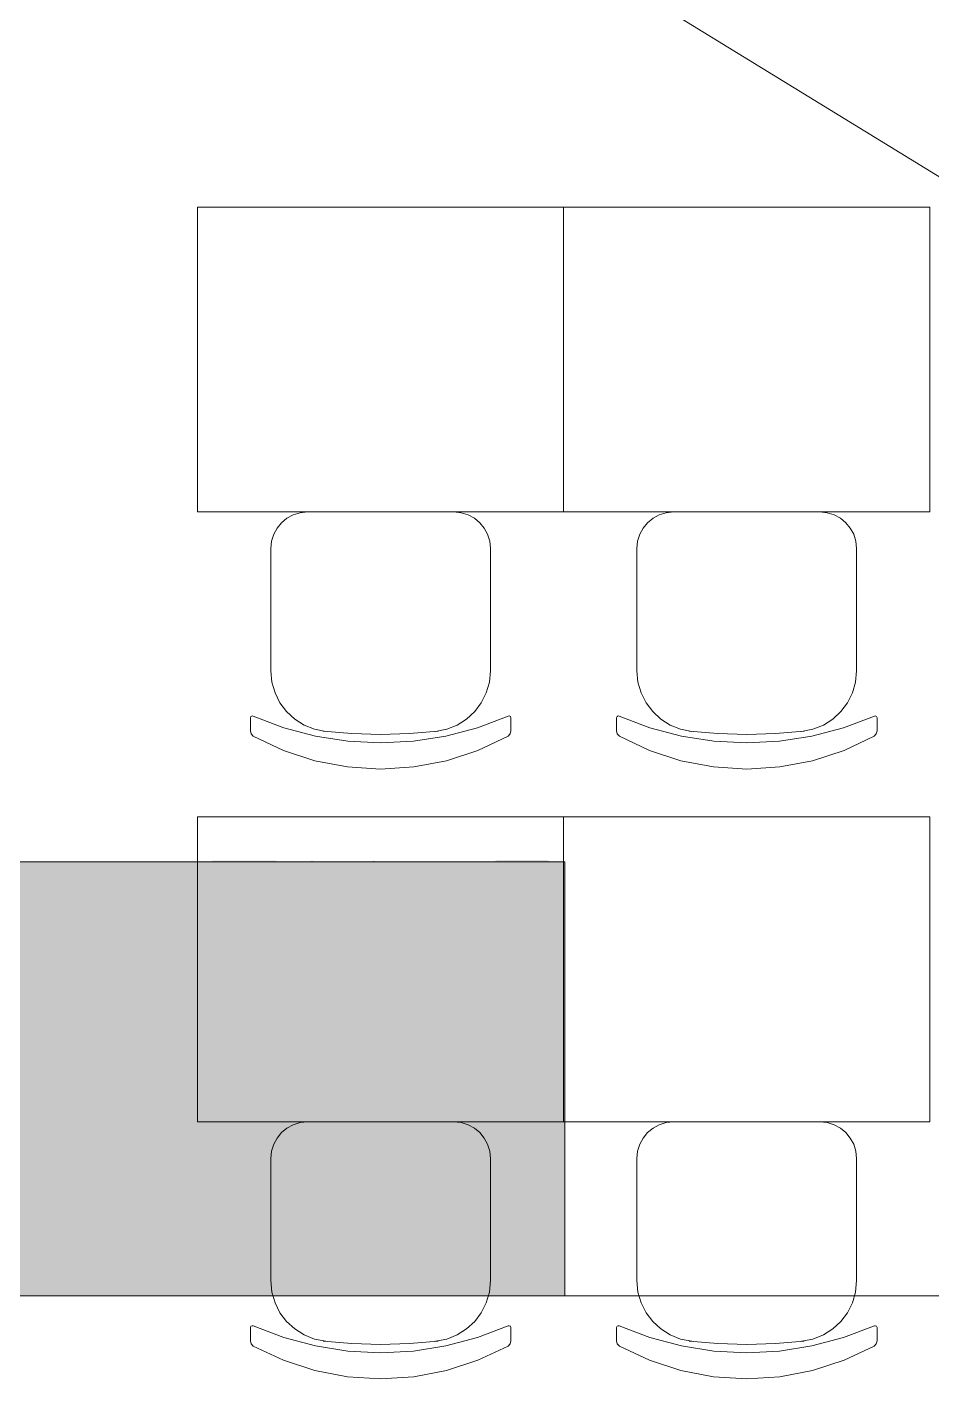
# Model space of a CAD drawing. Header units: millimetres. Extents: x 0 to 1189, y 0 to 841.
# Drawn here: x 275.72 to 290.56, y 608.54 to 630.71 of the extents above; entities that cross this region are included whole.
import ezdxf

# ---------------------------------------------------------------- set-up
doc = ezdxf.new("R2010")
doc.units = ezdxf.units.MM

msp = doc.modelspace()

# ---------------------------------------------------------------- hatches: boundary and pattern name
at = {"true_color": 0xffffff}
h = msp.add_hatch(color=7, dxfattribs=at)
h.dxf.hatch_style = 2
h.paths.add_polyline_path([(252.994387, 617.022713), (284.537435, 617.022713), (284.537435, 609.905702), (252.994387, 609.905702)])
at = {"true_color": 0x0077b0}
h = msp.add_hatch(color=144, dxfattribs=at)
h.dxf.hatch_style = 2
h.paths.add_polyline_path([(278.779095, 617.041117), (279.789472, 617.041117), (279.863197, 617.015554), (279.88814, 616.939142), (279.88814, 615.121785), (279.863197, 615.047027), (279.789472, 615.023118), (279.71306, 615.047027), (279.687497, 615.121785), (279.687497, 616.837719), (278.880518, 616.837719), (278.880518, 615.121785), (278.855231, 615.047027), (278.779095, 615.023118), (278.702958, 615.047027), (278.677671, 615.121785), (278.677671, 616.939142), (278.702958, 617.015554)])
h = msp.add_hatch(color=144, dxfattribs=at)
h.dxf.hatch_style = 2
h.paths.add_polyline_path([(280.292975, 615.121785), (280.292975, 616.939142), (280.318262, 617.015554), (280.394399, 617.041117), (280.470536, 617.015554), (280.495823, 616.939142), (280.495823, 616.233587), (281.302802, 616.233587), (281.302802, 616.939142), (281.328364, 617.015554), (281.404777, 617.041117), (281.478502, 617.015554), (281.503444, 616.939142), (281.503444, 615.121785), (281.478502, 615.047027), (281.404777, 615.023118), (281.328364, 615.047027), (281.302802, 615.121785), (281.302802, 616.030739), (280.495823, 616.030739), (280.495823, 615.121785), (280.470536, 615.047027), (280.394399, 615.023118), (280.318262, 615.047027)])
h = msp.add_hatch(color=144, dxfattribs=at)
h.dxf.hatch_style = 2
h.paths.add_polyline_path([(284.115761, 616.843231), (283.531472, 616.843231), (283.531472, 616.730783), (283.506874, 616.656782), (283.435561, 616.631564), (283.357013, 616.657127), (283.331381, 616.733539), (283.334137, 616.945206), (283.359424, 617.021342), (283.435561, 617.046629), (284.243091, 617.046629), (284.316954, 617.021687), (284.344515, 616.947962), (284.339003, 616.922606), (283.935513, 615.104698), (283.903198, 615.046269), (283.83905, 615.025874), (283.763121, 615.051368), (283.737627, 615.127298), (283.737627, 615.149897)])
h = msp.add_hatch(color=144, dxfattribs=at)
h.dxf.hatch_style = 2
h.paths.add_polyline_path([(282.816683, 615.525275), (282.009703, 615.525275), (281.933567, 615.550838), (281.90828, 615.62725), (281.933567, 615.703387), (282.009703, 615.728674), (282.816683, 615.728674), (282.892819, 615.703387), (282.918106, 615.62725), (282.892819, 615.550838)])
h = msp.add_hatch(color=144, dxfattribs=at)
h.dxf.hatch_style = 2
h.paths.add_polyline_path([(275.849594, 612.533449), (275.849594, 613.747225), (275.874881, 613.82095), (275.951017, 613.845893), (276.45593, 613.845893), (276.610202, 613.816541), (276.740909, 613.730138), (276.82993, 613.599086), (276.85942, 613.442403), (276.85942, 612.533449), (276.834133, 612.458691), (276.757996, 612.434782), (276.68186, 612.458691), (276.656573, 612.533449), (276.656573, 613.442403), (276.642034, 613.520538), (276.599798, 613.586271), (276.534479, 613.629265), (276.45593, 613.642494), (276.052441, 613.642494), (276.052441, 612.533449), (276.027154, 612.458691), (275.951017, 612.434782), (275.874881, 612.458691)])
h = msp.add_hatch(color=144, dxfattribs=at)
h.paths.add_polyline_path([(277.263995, 613.747225), (277.289282, 613.82095), (277.365419, 613.845893), (277.870332, 613.845893), (278.02667, 613.816541), (278.15531, 613.730138), (278.244331, 613.599086), (278.273821, 613.442403), (278.273821, 612.838271), (278.244331, 612.681588), (278.15531, 612.550537), (278.02667, 612.463101), (277.870332, 612.434782), (277.466842, 612.434782), (277.466842, 611.926561), (277.441555, 611.853043), (277.365419, 611.827894), (277.289282, 611.853043), (277.263995, 611.926561)])
h.paths.add_polyline_path([(277.466842, 613.642494), (277.466842, 612.635424), (277.870332, 612.635424), (277.947502, 612.650031), (278.011443, 612.694404), (278.056091, 612.760137), (278.070974, 612.838271), (278.070974, 613.442403), (278.056436, 613.520538), (278.014199, 613.586271), (277.94888, 613.629265), (277.870332, 613.642494)])
h = msp.add_hatch(color=144, dxfattribs=at)
h.paths.add_polyline_path([(278.678396, 612.936939), (278.678396, 613.34098), (278.687431, 613.442619), (278.714708, 613.536041), (278.760484, 613.621505), (278.82502, 613.69927), (278.902784, 613.763805), (278.988248, 613.809582), (279.081671, 613.836858), (279.183309, 613.845893), (279.378371, 613.809926), (279.541599, 613.702026), (279.606135, 613.624218), (279.651911, 613.538453), (279.679188, 613.444212), (279.688223, 613.34098), (279.688223, 612.936939), (279.678757, 612.836893), (279.650533, 612.744289), (279.603809, 612.659126), (279.538843, 612.581405), (279.462285, 612.51687), (279.376993, 612.471093), (279.283743, 612.443817), (279.183309, 612.434782), (279.081671, 612.443817), (278.988248, 612.471093), (278.902784, 612.51687), (278.82502, 612.581405), (278.760484, 612.659126), (278.714708, 612.744289), (278.687431, 612.836893)])
h.paths.add_polyline_path([(279.485375, 612.939695), (279.485375, 613.343736), (279.463878, 613.459215), (279.397732, 613.558159), (279.300236, 613.623822), (279.183309, 613.645251), (279.066383, 613.623822), (278.968887, 613.558159), (278.902741, 613.459215), (278.881243, 613.343736), (278.881243, 612.939695), (278.902741, 612.822148), (278.968887, 612.725272), (279.066383, 612.658231), (279.183309, 612.635424), (279.300236, 612.658231), (279.397732, 612.725272), (279.463878, 612.823182)])
h = msp.add_hatch(color=144, dxfattribs=at)
h.paths.add_polyline_path([(280.597711, 613.645251), (280.480784, 613.623822), (280.383288, 613.558159), (280.317142, 613.460249), (280.295645, 613.343736), (280.295645, 613.241761), (280.899777, 613.241761), (280.899777, 613.343736), (280.878279, 613.460249), (280.812134, 613.558159), (280.714637, 613.623822)])
h.paths.add_polyline_path([(280.295645, 613.038914), (280.295645, 612.838271), (280.310528, 612.76117), (280.355176, 612.694404), (280.420151, 612.650031), (280.496287, 612.635424), (281.0012, 612.635424), (281.077337, 612.609862), (281.102624, 612.533449), (281.077337, 612.458691), (281.0012, 612.434782), (280.496287, 612.434782), (280.339949, 612.463101), (280.211309, 612.550537), (280.122288, 612.680555), (280.092798, 612.838271), (280.092798, 613.34098), (280.101832, 613.442619), (280.129109, 613.536041), (280.174886, 613.621505), (280.239421, 613.69927), (280.317185, 613.763805), (280.402649, 613.809582), (280.496072, 613.836858), (280.597711, 613.845893), (280.792772, 613.809926), (280.956001, 613.702026), (281.020536, 613.624261), (281.066313, 613.538797), (281.093589, 613.445375), (281.102624, 613.343736), (281.102624, 613.038914)])
h = msp.add_hatch(color=144, dxfattribs=at)
h.dxf.hatch_style = 2
h.paths.add_polyline_path([(282.113536, 612.936939), (281.710046, 613.456184), (281.710046, 612.533449), (281.684759, 612.458691), (281.608622, 612.434782), (281.532486, 612.458691), (281.507199, 612.533449), (281.507199, 613.747225), (281.532486, 613.82095), (281.608622, 613.845893), (281.659334, 613.830666), (281.710046, 613.783606), (282.113536, 613.264361), (282.517025, 613.783606), (282.568013, 613.830666), (282.619, 613.845893), (282.692725, 613.82095), (282.717668, 613.747225), (282.717668, 612.533449), (282.692725, 612.458691), (282.619, 612.434782), (282.542588, 612.458691), (282.517025, 612.533449), (282.517025, 613.456184)])
h = msp.add_hatch(color=144, dxfattribs=at)
h.paths.add_polyline_path([(283.92905, 613.642494), (283.525561, 613.642494), (283.447013, 613.628232), (283.381694, 613.586271), (283.339457, 613.520538), (283.324919, 613.442403), (283.324919, 612.838271), (283.339801, 612.76117), (283.38445, 612.694404), (283.449424, 612.650031), (283.525561, 612.635424), (283.728408, 612.635424), (283.805578, 612.650031), (283.869519, 612.694404), (283.914168, 612.760137), (283.92905, 612.838271)])
h.paths.add_polyline_path([(284.33254, 612.533449), (284.307598, 612.458691), (284.233873, 612.434782), (284.104268, 612.460413), (284.002362, 612.538962), (283.877167, 612.460413), (283.728408, 612.434782), (283.525561, 612.434782), (283.369222, 612.463101), (283.240583, 612.550537), (283.151561, 612.680555), (283.122071, 612.838271), (283.122071, 613.442403), (283.151561, 613.599086), (283.240583, 613.730138), (283.369222, 613.816541), (283.525561, 613.845893), (284.030474, 613.845893), (284.106611, 613.82095), (284.131898, 613.747225), (284.131898, 612.736848), (284.15746, 612.660711), (284.233873, 612.635424), (284.307598, 612.609862)])
h = msp.add_hatch(color=144, dxfattribs=at)
h.dxf.hatch_style = 2
h.paths.add_polyline_path([(276.355987, 610.723364), (276.05337, 611.112522), (276.05337, 610.420196), (276.034353, 610.364247), (275.977302, 610.346333), (275.920251, 610.364247), (275.901234, 610.420196), (275.901234, 611.330803), (275.920251, 611.385925), (275.977302, 611.404666), (276.015336, 611.393297), (276.05337, 611.358364), (276.355987, 610.968655), (276.658604, 611.358364), (276.696914, 611.393297), (276.735223, 611.404666), (276.790345, 611.385925), (276.809086, 611.330803), (276.809086, 610.420196), (276.790345, 610.364247), (276.735223, 610.346333), (276.67769, 610.364247), (276.658604, 610.420196), (276.658604, 611.112522)])
h = msp.add_hatch(color=144, dxfattribs=at)
h.paths.add_polyline_path([(277.491099, 611.254184), (277.403593, 611.23813), (277.330144, 611.18859), (277.28081, 611.115554), (277.264549, 611.027635), (277.264549, 610.951567), (277.717648, 610.951567), (277.717648, 611.027635), (277.701387, 611.115554), (277.652054, 611.18859), (277.578604, 611.23813)])
h.paths.add_polyline_path([(277.264549, 610.799432), (277.264549, 610.64895), (277.275711, 610.591004), (277.309198, 610.540912), (277.358187, 610.507908), (277.415031, 610.496815), (277.793716, 610.496815), (277.850767, 610.477729), (277.869784, 610.420196), (277.850767, 610.364247), (277.793716, 610.346333), (277.415031, 610.346333), (277.29776, 610.367486), (277.20116, 610.432874), (277.134462, 610.530783), (277.112414, 610.64895), (277.112414, 611.025981), (277.139561, 611.172191), (277.222106, 611.294423), (277.34482, 611.37745), (277.491099, 611.404666), (277.637378, 611.377726), (277.760092, 611.296628), (277.842636, 611.17412), (277.869784, 611.027635), (277.869784, 610.799432)])
h = msp.add_hatch(color=144, dxfattribs=at)
h.dxf.hatch_style = 2
h.paths.add_polyline_path([(278.93061, 611.330803), (278.93061, 610.420196), (278.911593, 610.364247), (278.854542, 610.346333), (278.797491, 610.364247), (278.778474, 610.420196), (278.778474, 610.799432), (278.475857, 610.799432), (278.360033, 610.821412), (278.261986, 610.885973), (278.195289, 610.983124), (278.17324, 611.097639), (278.17324, 611.330803), (278.192257, 611.385925), (278.249308, 611.404666), (278.306359, 611.385925), (278.325376, 611.330803), (278.325376, 611.104254), (278.336538, 611.045481), (278.370024, 610.996216), (278.419013, 610.962729), (278.475857, 610.951567), (278.778474, 610.951567), (278.778474, 611.330803), (278.797491, 611.385925), (278.854542, 611.404666), (278.911593, 611.385925)])
h = msp.add_hatch(color=144, dxfattribs=at)
h.paths.add_polyline_path([(279.839301, 611.252531), (279.536684, 611.252531), (279.47791, 611.241644), (279.428645, 611.210087), (279.397088, 611.160822), (279.386202, 611.102049), (279.386202, 610.64895), (279.397364, 610.591004), (279.43085, 610.540912), (279.479839, 610.507908), (279.536684, 610.496815), (279.688819, 610.496815), (279.74649, 610.507908), (279.794652, 610.540912), (279.828139, 610.590177), (279.839301, 610.64895)])
h.paths.add_polyline_path([(280.141918, 610.420196), (280.123177, 610.364247), (280.068055, 610.346333), (279.970697, 610.365625), (279.894422, 610.424605), (279.800302, 610.365625), (279.688819, 610.346333), (279.536684, 610.346333), (279.419412, 610.367486), (279.322812, 610.432874), (279.256115, 610.530783), (279.234066, 610.64895), (279.234066, 611.102049), (279.256115, 611.219389), (279.322812, 611.318125), (279.419412, 611.382686), (279.536684, 611.404666), (279.915368, 611.404666), (279.972419, 611.385925), (279.991436, 611.330803), (279.991436, 610.572882), (280.010522, 610.515832), (280.068055, 610.496815), (280.123177, 610.477729)])
h = msp.add_hatch(color=144, dxfattribs=at)
h.dxf.hatch_style = 2
h.paths.add_polyline_path([(280.597381, 610.799432), (280.597381, 610.420196), (280.578364, 610.364247), (280.521314, 610.346333), (280.464263, 610.364247), (280.445246, 610.420196), (280.445246, 611.330803), (280.464263, 611.385925), (280.521314, 611.404666), (280.578364, 611.385925), (280.597381, 611.330803), (280.597381, 610.951567), (281.05048, 610.951567), (281.05048, 611.330803), (281.069497, 611.385925), (281.126548, 611.404666), (281.183599, 611.385925), (281.202616, 611.330803), (281.202616, 610.420196), (281.183599, 610.364247), (281.126548, 610.346333), (281.069497, 610.364247), (281.05048, 610.420196), (281.05048, 610.799432)])
h = msp.add_hatch(color=144, dxfattribs=at)
h.dxf.hatch_style = 2
h.paths.add_polyline_path([(282.263442, 611.330803), (282.263442, 610.420196), (282.244425, 610.364247), (282.187374, 610.346333), (281.808689, 610.346333), (281.691418, 610.367486), (281.594818, 610.432874), (281.528121, 610.530783), (281.506072, 610.64895), (281.506072, 611.330803), (281.525089, 611.385925), (281.58214, 611.404666), (281.639191, 611.385925), (281.658207, 611.330803), (281.658207, 610.64895), (281.66937, 610.591004), (281.702856, 610.540912), (281.751845, 610.507908), (281.808689, 610.496815), (282.111306, 610.496815), (282.111306, 611.330803), (282.130323, 611.385925), (282.187374, 611.404666), (282.244425, 611.385925)])
h = msp.add_hatch(color=144, dxfattribs=at)
h.paths.add_polyline_path([(282.83534, 610.801637), (282.729645, 610.833676), (282.642966, 610.900855), (282.585915, 610.993597), (282.566898, 611.102049), (282.588947, 611.219389), (282.655644, 611.318125), (282.752244, 611.382686), (282.869515, 611.404666), (283.2482, 611.404666), (283.305251, 611.385925), (283.324268, 611.330803), (283.324268, 610.420196), (283.305251, 610.364247), (283.2482, 610.346333), (283.19115, 610.364247), (283.172133, 610.420196), (283.172133, 610.799432), (283.019446, 610.799432), (282.704151, 610.376098), (282.676866, 610.353154), (282.642966, 610.346333), (282.585915, 610.364247), (282.566898, 610.420196), (282.581781, 610.467049)])
h.paths.add_polyline_path([(282.719034, 611.102049), (282.730196, 611.044103), (282.763682, 610.994011), (282.812671, 610.960524), (282.869515, 610.949362), (283.172133, 610.949362), (283.172133, 611.252531), (282.869515, 611.252531), (282.810742, 611.241644), (282.761477, 611.210087), (282.72992, 611.160822)])
h = msp.add_hatch(color=144, dxfattribs=at)
h.dxf.hatch_style = 2
h.paths.add_polyline_path([(284.09736, 610.8755), (284.372416, 610.462639), (284.385094, 610.420196), (284.366077, 610.364247), (284.309027, 610.346333), (284.245637, 610.378303), (284.006409, 610.737696), (283.767182, 610.378303), (283.703792, 610.346333), (283.650876, 610.367279), (283.627725, 610.420196), (283.640402, 610.462639), (283.915459, 610.8755), (283.640402, 611.286155), (283.627725, 611.330803), (283.646741, 611.385925), (283.703792, 611.404666), (283.767182, 611.372696), (284.006409, 611.013303), (284.245637, 611.372696), (284.309027, 611.404666), (284.366077, 611.386752), (284.385094, 611.330803), (284.372416, 611.286155)])

# ---------------------------------------------------------------- linework, layer by layer
at = {"color": 144, "lineweight": 0, "true_color": 0x0077b0}
for points in [[(297.663455, 623.967724), (282.236431, 633.432738)], [(252.994387, 617.022713), (284.537435, 617.022713)], [(284.537435, 617.022713), (284.537435, 609.905702)], [(284.537435, 609.905702), (252.994387, 609.905702)], [(294.53745, 609.905702), (284.537435, 609.905702)]]:
    msp.add_lwpolyline(points, dxfattribs=at)
at = {"color": 253, "lineweight": 0, "true_color": 0x999999}
for points in [[(278.518426, 622.756722), (278.518426, 627.75673)], [(278.518426, 627.75673), (284.518435, 627.75673)], [(284.518435, 627.75673), (284.518435, 622.756722)], [(284.518435, 622.756722), (284.518435, 627.75673)], [(284.518435, 627.75673), (290.518444, 627.75673)], [(290.518444, 627.75673), (290.518444, 622.756722)], [(284.518435, 622.756722), (278.518426, 622.756722)], [(279.719427, 622.156721), (279.731632, 622.277823), (279.766631, 622.390534), (279.821996, 622.492464), (279.895303, 622.581222), (279.984125, 622.654417), (280.086037, 622.70966), (280.198614, 622.744558), (280.319428, 622.756722)], [(279.719427, 622.156721), (279.731632, 622.277823), (279.766631, 622.390534), (279.821996, 622.492464), (279.895303, 622.581222), (279.984125, 622.654417), (280.086037, 622.70966), (280.198614, 622.744558), (280.319428, 622.756722)], [(280.318428, 622.756722), (282.719432, 622.756722)], [(280.318428, 622.756722), (282.719432, 622.756722)], [(282.719432, 622.756722), (282.840247, 622.744558), (282.952823, 622.70966), (283.054735, 622.654417), (283.143558, 622.581222), (283.216864, 622.492464), (283.27223, 622.390534), (283.307228, 622.277823), (283.319433, 622.156721)], [(282.719432, 622.756722), (282.840247, 622.744558), (282.952823, 622.70966), (283.054735, 622.654417), (283.143558, 622.581222), (283.216864, 622.492464), (283.27223, 622.390534), (283.307228, 622.277823), (283.319433, 622.156721)], [(290.518444, 622.756722), (284.518435, 622.756722)], [(285.719437, 622.156721), (285.731642, 622.277823), (285.76664, 622.390534), (285.822005, 622.492464), (285.895312, 622.581222), (285.984134, 622.654417), (286.086046, 622.70966), (286.198623, 622.744558), (286.319437, 622.756722)], [(285.719437, 622.156721), (285.731642, 622.277823), (285.76664, 622.390534), (285.822005, 622.492464), (285.895312, 622.581222), (285.984134, 622.654417), (286.086046, 622.70966), (286.198623, 622.744558), (286.319437, 622.756722)], [(286.318437, 622.756722), (288.719441, 622.756722)], [(286.318437, 622.756722), (288.719441, 622.756722)], [(288.719441, 622.756722), (288.840256, 622.744558), (288.952832, 622.70966), (289.054744, 622.654417), (289.143567, 622.581222), (289.216873, 622.492464), (289.272239, 622.390534), (289.307237, 622.277823), (289.319442, 622.156721)], [(288.719441, 622.756722), (288.840256, 622.744558), (288.952832, 622.70966), (289.054744, 622.654417), (289.143567, 622.581222), (289.216873, 622.492464), (289.272239, 622.390534), (289.307237, 622.277823), (289.319442, 622.156721)], [(279.719427, 622.156721), (279.719427, 620.153718)], [(279.719427, 622.156721), (279.719427, 620.153718)], [(283.319433, 622.156721), (283.319433, 620.153718)], [(283.319433, 622.156721), (283.319433, 620.153718)], [(285.719437, 622.156721), (285.719437, 620.153718)], [(285.719437, 622.156721), (285.719437, 620.153718)], [(289.319442, 622.156721), (289.319442, 620.153718)], [(289.319442, 622.156721), (289.319442, 620.153718)], [(280.619429, 619.158717), (280.434044, 619.195359), (280.263225, 619.263982), (280.110102, 619.361129), (279.977803, 619.483342), (279.869457, 619.627165), (279.788193, 619.789139), (279.73714, 619.96581), (279.719427, 620.153718)], [(280.619429, 619.158717), (280.434044, 619.195359), (280.263225, 619.263982), (280.110102, 619.361129), (279.977803, 619.483342), (279.869457, 619.627165), (279.788193, 619.789139), (279.73714, 619.96581), (279.719427, 620.153718)], [(283.319433, 620.153718), (283.30172, 619.96581), (283.250667, 619.789139), (283.169403, 619.627165), (283.061057, 619.483342), (282.928758, 619.361129), (282.775635, 619.263982), (282.604817, 619.195359), (282.419431, 619.158717)], [(283.319433, 620.153718), (283.30172, 619.96581), (283.250667, 619.789139), (283.169403, 619.627165), (283.061057, 619.483342), (282.928758, 619.361129), (282.775635, 619.263982), (282.604817, 619.195359), (282.419431, 619.158717)], [(286.619438, 619.158717), (286.434053, 619.195359), (286.263234, 619.263982), (286.110111, 619.361129), (285.977812, 619.483342), (285.869466, 619.627165), (285.788202, 619.789139), (285.737149, 619.96581), (285.719437, 620.153718)], [(286.619438, 619.158717), (286.434053, 619.195359), (286.263234, 619.263982), (286.110111, 619.361129), (285.977812, 619.483342), (285.869466, 619.627165), (285.788202, 619.789139), (285.737149, 619.96581), (285.719437, 620.153718)], [(289.319442, 620.153718), (289.301729, 619.96581), (289.250676, 619.789139), (289.169412, 619.627165), (289.061067, 619.483342), (288.928768, 619.361129), (288.775644, 619.263982), (288.604826, 619.195359), (288.419441, 619.158717)], [(289.319442, 620.153718), (289.301729, 619.96581), (289.250676, 619.789139), (289.169412, 619.627165), (289.061067, 619.483342), (288.928768, 619.361129), (288.775644, 619.263982), (288.604826, 619.195359), (288.419441, 619.158717)], [(279.384427, 619.383717), (279.393052, 619.404717), (279.414427, 619.413717), (279.427427, 619.410717)], [(279.384427, 619.383717), (279.393052, 619.404717), (279.414427, 619.413717), (279.427427, 619.410717)], [(279.384427, 619.166717), (279.384427, 619.383717)], [(279.384427, 619.166717), (279.384427, 619.383717)], [(283.611433, 619.410717), (283.10737, 619.220201), (282.587932, 619.082842), (282.057243, 618.99967), (281.51943, 618.971716), (280.981617, 618.99967), (280.450928, 619.082842), (279.93149, 619.220201), (279.427427, 619.410717)], [(283.611433, 619.410717), (283.10737, 619.220201), (282.587932, 619.082842), (282.057243, 618.99967), (281.51943, 618.971716), (280.981617, 618.99967), (280.450928, 619.082842), (279.93149, 619.220201), (279.427427, 619.410717)], [(283.611433, 619.410717), (283.624433, 619.413717), (283.645808, 619.404717), (283.654433, 619.383717)], [(283.611433, 619.410717), (283.624433, 619.413717), (283.645808, 619.404717), (283.654433, 619.383717)], [(283.654433, 619.166717), (283.654433, 619.383717)], [(283.654433, 619.166717), (283.654433, 619.383717)], [(285.384436, 619.383717), (285.393061, 619.404717), (285.414436, 619.413717), (285.427436, 619.410717)], [(285.384436, 619.383717), (285.393061, 619.404717), (285.414436, 619.413717), (285.427436, 619.410717)], [(285.384436, 619.166717), (285.384436, 619.383717)], [(285.384436, 619.166717), (285.384436, 619.383717)], [(289.611442, 619.410717), (289.107379, 619.220201), (288.587941, 619.082842), (288.057253, 618.99967), (287.519439, 618.971716), (286.981626, 618.99967), (286.450938, 619.082842), (285.931499, 619.220201), (285.427436, 619.410717)], [(289.611442, 619.410717), (289.107379, 619.220201), (288.587941, 619.082842), (288.057253, 618.99967), (287.519439, 618.971716), (286.981626, 618.99967), (286.450938, 619.082842), (285.931499, 619.220201), (285.427436, 619.410717)], [(289.611442, 619.410717), (289.624442, 619.413717), (289.645818, 619.404717), (289.654443, 619.383717)], [(289.611442, 619.410717), (289.624442, 619.413717), (289.645818, 619.404717), (289.654443, 619.383717)], [(289.654443, 619.166717), (289.654443, 619.383717)], [(289.654443, 619.166717), (289.654443, 619.383717)], [(279.431427, 619.081717), (279.397052, 619.118592), (279.384427, 619.166717)], [(279.431427, 619.081717), (279.397052, 619.118592), (279.384427, 619.166717)], [(282.460432, 619.163717), (281.991056, 619.122342), (281.51943, 619.108717), (281.047804, 619.122342), (280.578429, 619.163717)], [(282.460432, 619.163717), (281.991056, 619.122342), (281.51943, 619.108717), (281.047804, 619.122342), (280.578429, 619.163717)], [(283.654433, 619.166717), (283.641808, 619.118592), (283.607433, 619.081717)], [(283.654433, 619.166717), (283.641808, 619.118592), (283.607433, 619.081717)], [(285.431436, 619.081717), (285.397061, 619.118592), (285.384436, 619.166717)], [(285.431436, 619.081717), (285.397061, 619.118592), (285.384436, 619.166717)], [(288.460441, 619.163717), (287.991065, 619.122342), (287.519439, 619.108717), (287.047814, 619.122342), (286.578438, 619.163717)], [(288.460441, 619.163717), (287.991065, 619.122342), (287.519439, 619.108717), (287.047814, 619.122342), (286.578438, 619.163717)], [(289.654443, 619.166717), (289.641818, 619.118592), (289.607442, 619.081717)], [(289.654443, 619.166717), (289.641818, 619.118592), (289.607442, 619.081717)], [(283.607433, 619.081717), (283.114401, 618.847997), (282.597932, 618.678966), (282.064212, 618.576309), (281.51943, 618.541716), (280.974648, 618.576309), (280.440928, 618.678966), (279.924459, 618.847997), (279.431427, 619.081717)], [(283.607433, 619.081717), (283.114401, 618.847997), (282.597932, 618.678966), (282.064212, 618.576309), (281.51943, 618.541716), (280.974648, 618.576309), (280.440928, 618.678966), (279.924459, 618.847997), (279.431427, 619.081717)], [(289.607442, 619.081717), (289.11441, 618.847997), (288.597941, 618.678966), (288.064221, 618.576309), (287.519439, 618.541716), (286.974657, 618.576309), (286.440938, 618.678966), (285.924468, 618.847997), (285.431436, 619.081717)], [(289.607442, 619.081717), (289.11441, 618.847997), (288.597941, 618.678966), (288.064221, 618.576309), (287.519439, 618.541716), (286.974657, 618.576309), (286.440938, 618.678966), (285.924468, 618.847997), (285.431436, 619.081717)], [(278.518426, 612.756707), (278.518426, 617.756714)], [(278.518426, 617.756714), (284.518435, 617.756714)], [(284.518435, 617.756714), (284.518435, 612.756707)], [(284.518435, 612.756707), (284.518435, 617.756714)], [(284.518435, 617.756714), (290.518444, 617.756714)], [(290.518444, 617.756714), (290.518444, 612.756707)], [(284.518435, 612.756707), (278.518426, 612.756707)], [(279.719427, 612.156706), (279.731632, 612.277808), (279.766631, 612.390519), (279.821996, 612.492449), (279.895303, 612.581207), (279.984125, 612.654402), (280.086037, 612.709644), (280.198614, 612.744543), (280.319428, 612.756707)], [(279.719427, 612.156706), (279.731632, 612.277808), (279.766631, 612.390519), (279.821996, 612.492449), (279.895303, 612.581207), (279.984125, 612.654402), (280.086037, 612.709644), (280.198614, 612.744543), (280.319428, 612.756707)], [(280.318428, 612.756707), (282.719432, 612.756707)], [(280.318428, 612.756707), (282.719432, 612.756707)], [(282.719432, 612.756707), (282.840247, 612.744543), (282.952823, 612.709644), (283.054735, 612.654402), (283.143558, 612.581207), (283.216864, 612.492449), (283.27223, 612.390519), (283.307228, 612.277808), (283.319433, 612.156706)], [(282.719432, 612.756707), (282.840247, 612.744543), (282.952823, 612.709644), (283.054735, 612.654402), (283.143558, 612.581207), (283.216864, 612.492449), (283.27223, 612.390519), (283.307228, 612.277808), (283.319433, 612.156706)], [(290.518444, 612.756707), (284.518435, 612.756707)], [(285.719437, 612.156706), (285.731642, 612.277808), (285.76664, 612.390519), (285.822005, 612.492449), (285.895312, 612.581207), (285.984134, 612.654402), (286.086046, 612.709644), (286.198623, 612.744543), (286.319437, 612.756707)], [(285.719437, 612.156706), (285.731642, 612.277808), (285.76664, 612.390519), (285.822005, 612.492449), (285.895312, 612.581207), (285.984134, 612.654402), (286.086046, 612.709644), (286.198623, 612.744543), (286.319437, 612.756707)], [(286.318437, 612.756707), (288.719441, 612.756707)], [(286.318437, 612.756707), (288.719441, 612.756707)], [(288.719441, 612.756707), (288.840256, 612.744543), (288.952832, 612.709644), (289.054744, 612.654402), (289.143567, 612.581207), (289.216873, 612.492449), (289.272239, 612.390519), (289.307237, 612.277808), (289.319442, 612.156706)], [(288.719441, 612.756707), (288.840256, 612.744543), (288.952832, 612.709644), (289.054744, 612.654402), (289.143567, 612.581207), (289.216873, 612.492449), (289.272239, 612.390519), (289.307237, 612.277808), (289.319442, 612.156706)], [(279.719427, 612.156706), (279.719427, 610.153703)], [(279.719427, 612.156706), (279.719427, 610.153703)], [(283.319433, 612.156706), (283.319433, 610.153703)], [(283.319433, 612.156706), (283.319433, 610.153703)], [(285.719437, 612.156706), (285.719437, 610.153703)], [(285.719437, 612.156706), (285.719437, 610.153703)], [(289.319442, 612.156706), (289.319442, 610.153703)], [(289.319442, 612.156706), (289.319442, 610.153703)], [(280.619429, 609.158701), (280.434044, 609.195344), (280.263225, 609.263967), (280.110102, 609.361114), (279.977803, 609.483327), (279.869457, 609.627149), (279.788193, 609.789124), (279.73714, 609.965794), (279.719427, 610.153703)], [(280.619429, 609.158701), (280.434044, 609.195344), (280.263225, 609.263967), (280.110102, 609.361114), (279.977803, 609.483327), (279.869457, 609.627149), (279.788193, 609.789124), (279.73714, 609.965794), (279.719427, 610.153703)], [(283.319433, 610.153703), (283.30172, 609.965794), (283.250667, 609.789124), (283.169403, 609.627149), (283.061057, 609.483327), (282.928758, 609.361114), (282.775635, 609.263967), (282.604817, 609.195344), (282.419431, 609.158701)], [(283.319433, 610.153703), (283.30172, 609.965794), (283.250667, 609.789124), (283.169403, 609.627149), (283.061057, 609.483327), (282.928758, 609.361114), (282.775635, 609.263967), (282.604817, 609.195344), (282.419431, 609.158701)], [(286.619438, 609.158701), (286.434053, 609.195344), (286.263234, 609.263967), (286.110111, 609.361114), (285.977812, 609.483327), (285.869466, 609.627149), (285.788202, 609.789124), (285.737149, 609.965794), (285.719437, 610.153703)], [(286.619438, 609.158701), (286.434053, 609.195344), (286.263234, 609.263967), (286.110111, 609.361114), (285.977812, 609.483327), (285.869466, 609.627149), (285.788202, 609.789124), (285.737149, 609.965794), (285.719437, 610.153703)], [(289.319442, 610.153703), (289.301729, 609.965794), (289.250676, 609.789124), (289.169412, 609.627149), (289.061067, 609.483327), (288.928768, 609.361114), (288.775644, 609.263967), (288.604826, 609.195344), (288.419441, 609.158701)], [(289.319442, 610.153703), (289.301729, 609.965794), (289.250676, 609.789124), (289.169412, 609.627149), (289.061067, 609.483327), (288.928768, 609.361114), (288.775644, 609.263967), (288.604826, 609.195344), (288.419441, 609.158701)], [(279.384427, 609.383702), (279.393052, 609.404702), (279.414427, 609.413702), (279.427427, 609.410702)], [(279.384427, 609.383702), (279.393052, 609.404702), (279.414427, 609.413702), (279.427427, 609.410702)], [(279.384427, 609.166701), (279.384427, 609.383702)], [(279.384427, 609.166701), (279.384427, 609.383702)], [(283.611433, 609.410702), (283.10737, 609.220186), (282.587932, 609.082826), (282.057243, 608.999654), (281.51943, 608.971701), (280.981617, 608.999654), (280.450928, 609.082826), (279.93149, 609.220186), (279.427427, 609.410702)], [(283.611433, 609.410702), (283.10737, 609.220186), (282.587932, 609.082826), (282.057243, 608.999654), (281.51943, 608.971701), (280.981617, 608.999654), (280.450928, 609.082826), (279.93149, 609.220186), (279.427427, 609.410702)], [(283.611433, 609.410702), (283.624433, 609.413702), (283.645808, 609.404702), (283.654433, 609.383702)], [(283.611433, 609.410702), (283.624433, 609.413702), (283.645808, 609.404702), (283.654433, 609.383702)], [(283.654433, 609.166701), (283.654433, 609.383702)], [(283.654433, 609.166701), (283.654433, 609.383702)], [(285.384436, 609.383702), (285.393061, 609.404702), (285.414436, 609.413702), (285.427436, 609.410702)], [(285.384436, 609.383702), (285.393061, 609.404702), (285.414436, 609.413702), (285.427436, 609.410702)], [(285.384436, 609.166701), (285.384436, 609.383702)], [(285.384436, 609.166701), (285.384436, 609.383702)], [(289.611442, 609.410702), (289.107379, 609.220186), (288.587941, 609.082826), (288.057253, 608.999654), (287.519439, 608.971701), (286.981626, 608.999654), (286.450938, 609.082826), (285.931499, 609.220186), (285.427436, 609.410702)], [(289.611442, 609.410702), (289.107379, 609.220186), (288.587941, 609.082826), (288.057253, 608.999654), (287.519439, 608.971701), (286.981626, 608.999654), (286.450938, 609.082826), (285.931499, 609.220186), (285.427436, 609.410702)], [(289.611442, 609.410702), (289.624442, 609.413702), (289.645818, 609.404702), (289.654443, 609.383702)], [(289.611442, 609.410702), (289.624442, 609.413702), (289.645818, 609.404702), (289.654443, 609.383702)], [(289.654443, 609.166701), (289.654443, 609.383702)], [(289.654443, 609.166701), (289.654443, 609.383702)], [(279.431427, 609.081701), (279.397052, 609.118576), (279.384427, 609.166701)], [(279.431427, 609.081701), (279.397052, 609.118576), (279.384427, 609.166701)], [(282.460432, 609.163701), (281.991056, 609.122326), (281.51943, 609.108701), (281.047804, 609.122326), (280.578429, 609.163701)], [(282.460432, 609.163701), (281.991056, 609.122326), (281.51943, 609.108701), (281.047804, 609.122326), (280.578429, 609.163701)], [(283.654433, 609.166701), (283.641808, 609.118576), (283.607433, 609.081701)], [(283.654433, 609.166701), (283.641808, 609.118576), (283.607433, 609.081701)], [(285.431436, 609.081701), (285.397061, 609.118576), (285.384436, 609.166701)], [(285.431436, 609.081701), (285.397061, 609.118576), (285.384436, 609.166701)], [(288.460441, 609.163701), (287.991065, 609.122326), (287.519439, 609.108701), (287.047814, 609.122326), (286.578438, 609.163701)], [(288.460441, 609.163701), (287.991065, 609.122326), (287.519439, 609.108701), (287.047814, 609.122326), (286.578438, 609.163701)], [(289.654443, 609.166701), (289.641818, 609.118576), (289.607442, 609.081701)], [(289.654443, 609.166701), (289.641818, 609.118576), (289.607442, 609.081701)], [(283.607433, 609.081701), (283.114401, 608.847982), (282.597932, 608.678951), (282.064212, 608.576294), (281.51943, 608.5417), (280.974648, 608.576294), (280.440928, 608.678951), (279.924459, 608.847982), (279.431427, 609.081701)], [(283.607433, 609.081701), (283.114401, 608.847982), (282.597932, 608.678951), (282.064212, 608.576294), (281.51943, 608.5417), (280.974648, 608.576294), (280.440928, 608.678951), (279.924459, 608.847982), (279.431427, 609.081701)], [(289.607442, 609.081701), (289.11441, 608.847982), (288.597941, 608.678951), (288.064221, 608.576294), (287.519439, 608.5417), (286.974657, 608.576294), (286.440938, 608.678951), (285.924468, 608.847982), (285.431436, 609.081701)], [(289.607442, 609.081701), (289.11441, 608.847982), (288.597941, 608.678951), (288.064221, 608.576294), (287.519439, 608.5417), (286.974657, 608.576294), (286.440938, 608.678951), (285.924468, 608.847982), (285.431436, 609.081701)]]:
    msp.add_lwpolyline(points, dxfattribs=at)

doc.saveas('drawing.dxf')
